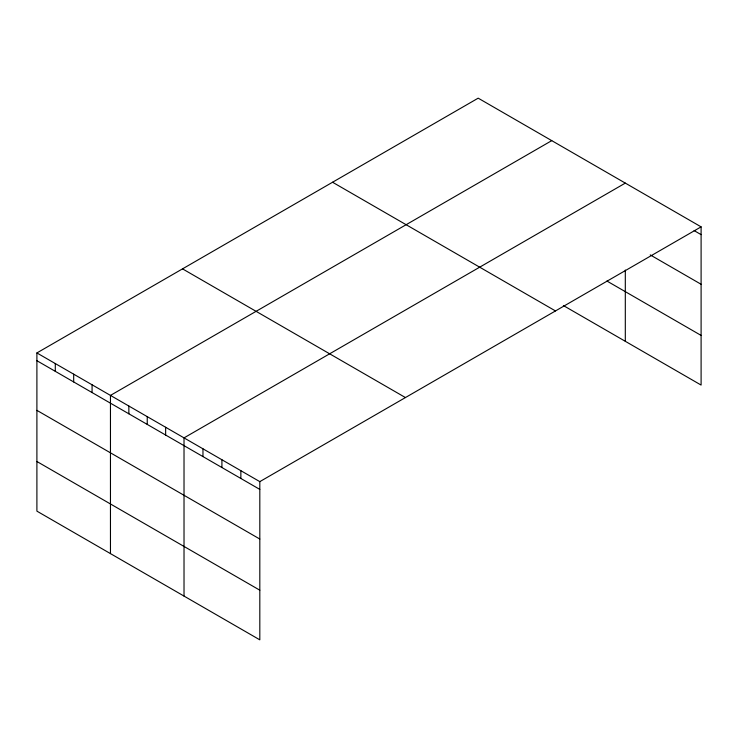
<?xml version="1.0" encoding="UTF-8"?>
<svg xmlns="http://www.w3.org/2000/svg" width="738" height="738" viewBox="0 0 738 738"><rect width="100%" height="100%" fill="white"/><g stroke="black" fill="none" stroke-linecap="round" stroke-linejoin="round"><path stroke-width="1.11" d="M36.9 352.939L259.813 481.637L259.813 639.837L36.9 511.139L36.9 352.939L478.187 98.163L701.1 226.861L701.1 385.061L563.362 305.541M551.747 140.635L110.46 395.411L110.46 553.611M625.307 183.107L184.02 437.883L184.02 596.083M259.813 481.637L701.1 226.861M694.117 230.597L701.1 234.629M650.243 254.905L701.1 284.268M606.922 281.04L701.1 335.421M332.561 182.24L555.474 310.938M182.526 268.863L405.439 397.561M36.9 360.707L259.813 489.405M36.9 410.356L259.813 539.044M36.9 461.499L259.813 590.197M625.307 270.062L625.307 341.307M240.865 470.696L240.865 478.464M221.917 459.756L221.917 467.523M202.968 448.815L202.968 456.591M165.635 427.265L165.635 435.033M147.24 416.647L147.24 424.415M128.855 406.029L128.855 413.797M92.075 384.793L92.075 392.561M73.68 374.175L73.68 381.943M55.295 363.557L55.295 371.325"/></g></svg>
